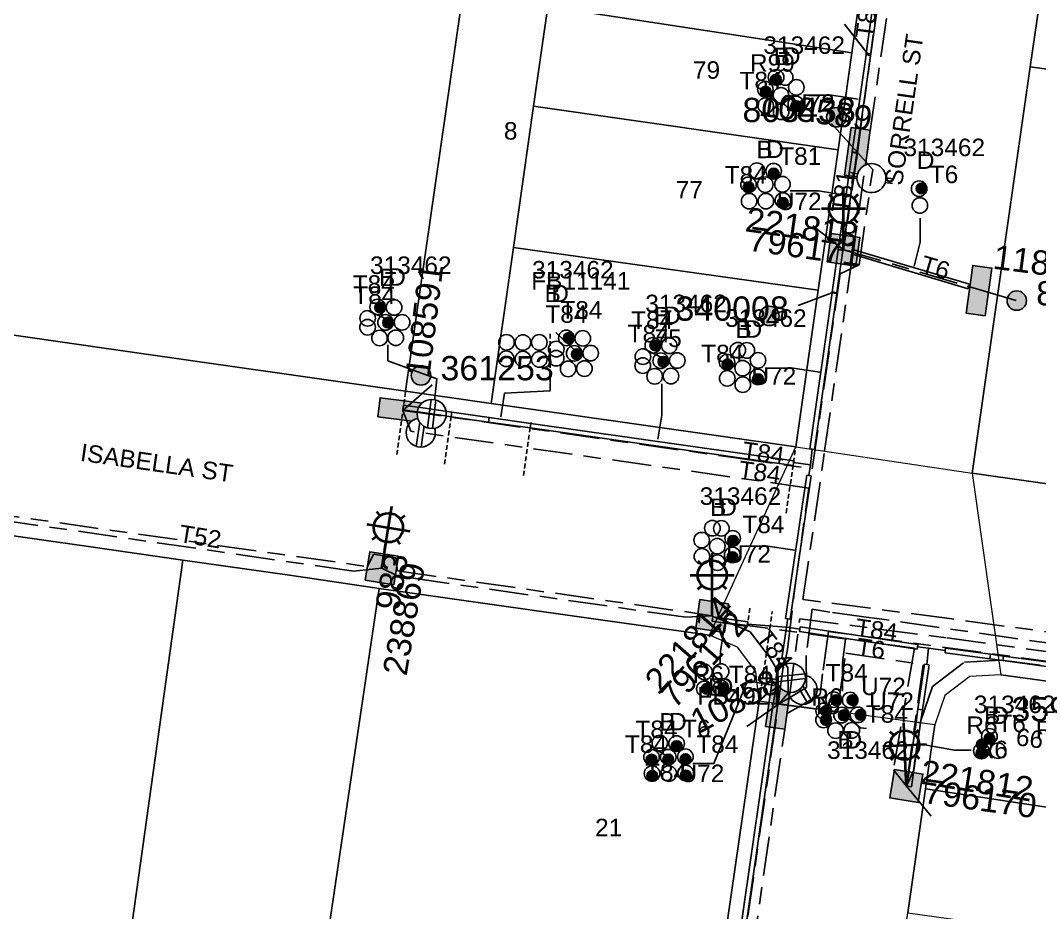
# Model space of a CAD drawing. Header units: metres. Extents: x 315298 to 316343, y 6257802 to 6258556.
# Drawn here: x 315530.3 to 315635.1, y 6257890.5 to 6257982.2 of the extents above; entities that cross this region are included whole.
import ezdxf
from ezdxf.enums import TextEntityAlignment as Align

# ---------------------------------------------------------------- set-up
doc = ezdxf.new("R2010")
doc.units = ezdxf.units.M
doc.linetypes.add('Cable Exist UG', pattern=[8.2, 4, -1.2, 1.8, -1.2])
doc.linetypes.add('DASHED', pattern=[0.75, 0.5, -0.25])
doc.layers.get('0').update_dxf_attribs({"color": 6})
for name, color, linetype, lineweight in [('Cadastre Buildings_SP_EXT', 9, 'Continuous', 5), ('Cadastre Land Parcels_SP_EXT', 9, 'Continuous', 5), ('Cadastre Roads_SP_EXT', 9, 'Continuous', 5)]:
    doc.layers.add(name, color=color, linetype=linetype, lineweight=lineweight)
for name, color, linetype in [('Duct_SP_EXT', 7, 'Continuous'), ('Equip_LV_EXT', 7, 'Continuous'), ('Equip_SP_SL_EXT', 7, 'Continuous'), ('Mains_HV_EXT', 7, 'Continuous'), ('Mains_LV_EXT', 7, 'Continuous'), ('Mains_SL_EXT', 7, 'Continuous'), ('SupportsOH_SP_TR_HV_LV_SL_EXT', 7, 'Continuous'), ('SupportsUG_SP_LV_EXT', 7, 'Continuous'), ('SupportsUG_SP_LV_SL_EXT', 7, 'Continuous'), ('Trench_SP_EXT', 7, 'Continuous')]:
    doc.layers.add(name, color=color, linetype=linetype)
doc.layers.add('UNKNOWN_FEATURES', color=1, linetype='DASHED', plot=False)
doc.styles.add('COLUMN_LABEL', font='arial.ttf')
doc.styles.add('iecARIAL', font='arial.ttf', dxfattribs={"height": 2})
doc.styles.add('POLE_LABEL', font='arial.ttf')
doc.styles.get("Standard").update_dxf_attribs({"font": 'arial.ttf'})

# ---------------------------------------------------------------- blocks, each defined once
blk = doc.blocks.new('COLUMN_EXT')
blk.add_hatch(color=256).paths.add_polyline_path([(-1.49, 1.48), (-1.49, -1.49), (1.48, -1.49), (1.48, 1.48)])
blk.add_lwpolyline([(-1.49, -1.49), (1.48, -1.49), (1.48, 1.48), (-1.49, 1.48)], close=True)
for tag, height, style, flags, p in [('ASSET_NUM', 2.5, 'COLUMN_LABEL', 8, (2, 2)), ('STRUCTURE_PLANT_NUMBER', 0.2, 'POLE_LABEL', 9, (1.81, 0.03)), ('STREET_CODE', 0.2, 'COLUMN_LABEL', 9, (1.81, -0.2))]:
    blk.add_attdef(tag, text='', height=height, dxfattribs=dict(style=style, flags=flags)).set_placement(p, align=Align.MIDDLE_LEFT)
at = {"flags": 9}
for tag, p in [('COLUMN_TYPE', (1.81, -0.4)), ('OWNED_BY', (1.81, -0.6)), ('STATE', (1.81, -0.8)), ('USAGE', (1.81, -1)), ('STREETNAME', (1.81, -1.6)), ('SUBURB', (1.81, -1.8)), ('LEGEND', (1.81, -1.2)), ('LOCATION', (1.81, -1.4)), ('NOTES', (1.81, -2))]:
    blk.add_attdef(tag, text='', height=0.2, dxfattribs=at).set_placement(p, align=Align.MIDDLE_LEFT)
at = {"flags": 1}
blk.add_attdef('Z', (1.81, -2.35), '', height=0.2, dxfattribs=at)
blk = doc.blocks.new('PILLAR_EXT')
blk.add_hatch(color=256).paths.add_polyline_path([(-2.475, 0.99), (-2.475, -0.99), (2.475, -0.99), (2.475, 0.99)])
blk.add_lwpolyline([(-2.475, -0.99), (2.475, -0.99), (2.475, 0.99), (-2.475, 0.99)], close=True)
at = {"style": 'iecARIAL', "flags": 8}
blk.add_attdef('ASSET_NUM', (1.5, 3.5), '', height=2.5, dxfattribs=at)
for tag, p, flags in [('OWNED_BY', (0, -0.2), 9), ('STATE', (0, -0.4), 9), ('SUPPORT_TYPE', (0, -0.6), 9), ('USAGE', (0, -0.8), 9), ('LEGEND', (0, -1), 9), ('LOCATION', (0, -1.2), 9), ('STREETNAME', (0, -1.8), 9), ('SUBURB', (0, -2), 1), ('NOTES', (0, -1.4), 9), ('PARENT', (0, -1.6), 9)]:
    blk.add_attdef(tag, p, '', height=0.2, dxfattribs=dict(flags=flags))
blk = doc.blocks.new('DUCT_EXT')
blk.add_circle((0, 0.8), 0.8)
at = {"flags": 1}
blk.add_attdef('Z', (0, 0), '', height=0.2, dxfattribs=at)
at = {"flags": 9}
for tag, p in [('DUCT_CODE', (0, 0)), ('XSECT_TYPE', (0, -0.2)), ('STATE', (0, -0.6)), ('FB_REFERENCE', (0, -0.4)), ('NOTES', (0, -0.8))]:
    blk.add_attdef(tag, text='', height=0.2, dxfattribs=at).set_placement(p, align=Align.MIDDLE_LEFT)
blk = doc.blocks.new('SL_LANTERN_EXT')
at = {"lineweight": 40}
for p, q in [((0, 1.97), (0, 6.47)), ((-1.46, 5.68), (-1.06, 5.28)), ((1.46, 5.68), (1.06, 5.28)), ((-2.25, 4.22), (2.25, 4.22)), ((-1.46, 2.76), (-1.06, 3.16)), ((1.46, 2.76), (1.06, 3.16)), ((0, 0), (0, 2.72))]:
    blk.add_line(p, q, dxfattribs=at)
blk.add_circle((0, 4.22), 1.5, dxfattribs=at)
at = {"style": 'iecARIAL', "flags": 8}
blk.add_attdef('ASSET_NUM', (1.5, 1.5), '', height=2.5, dxfattribs=at)
for tag, p, height, flags in [('CONSTRUCTED_VOLTAGE', (0.98, -0.65), 0.2, 9), ('CONTROL_TYPE', (0.98, -0.85), 0.2, 9), ('LANTERN_PURPOSE', (0.98, -1.05), 0.2, 9), ('LNUMBER', (2.18, -3.25), 2.5, 8), ('OPERATING_VOLTAGE', (0.98, -1.65), 0.2, 9), ('ORIENTATION', (0.98, -1.85), 0.2, 9), ('OWNED_BY', (0.98, -2.05), 0.2, 9), ('STATE', (0.98, -2.25), 0.2, 9), ('LANTERN_TYPE', (0.98, -1.25), 0.2, 9), ('NO_PHASES', (0.98, -1.45), 0.2, 9), ('USAGE', (0.98, -2.45), 0.2, 9), ('CEXIST', (0.98, -2.65), 0.2, 9), ('CNEW', (0.98, -2.85), 0.2, 9), ('CNUMBER', (0.98, -3.05), 0.2, 9), ('CREMOVE', (0.98, -3.25), 0.2, 9), ('CREPLACE', (0.98, -3.45), 0.2, 9), ('LKINGHEIGHT', (0.98, -3.65), 0.2, 9), ('LBRACKET', (0.98, -3.85), 0.2, 9), ('LBRACKETVOCAB', (0.98, -4.05), 0.2, 9), ('LCATEGORY', (0.98, -4.25), 0.2, 9), ('LCHARGE1', (0.98, -4.45), 0.2, 9), ('LCHARGE1PERCENT', (0.98, -4.65), 0.2, 9), ('LCHARGE2', (0.98, -4.85), 0.2, 9), ('LCHARGE2PERCENT', (0.98, -5.05), 0.2, 9), ('LCHARGE3', (0.98, -5.25), 0.2, 9), ('LCHARGE3PERCENT', (0.98, -5.45), 0.2, 9), ('LEXIST', (0.98, -5.65), 0.2, 9), ('LLAMP', (0.98, -5.85), 0.2, 9), ('LLAMPVOCAB', (0.98, -6.05), 0.2, 9), ('LMAST', (0.98, -6.25), 0.2, 9), ('LMASTVOCAB', (0.98, -6.45), 0.2, 9), ('LNEW', (0.98, -6.65), 0.2, 9), ('LANTNUMBER', (0.98, -6.85), 0.2, 9), ('LOUTREACH', (0.98, -7.25), 0.2, 9), ('LOUTREACHVOCAB', (0.98, -7.45), 0.2, 9), ('LRATECODE', (0.98, -7.65), 0.2, 9), ('LREMOVE', (0.98, -7.85), 0.2, 9), ('LREPLACE', (0.98, -8.05), 0.2, 9), ('LTYPE', (0.98, -8.25), 0.2, 9), ('LTYPEVOCAB', (0.98, -8.45), 0.2, 9), ('STREETNAME', (0.98, -9.25), 0.2, 9), ('SUBURB', (0.98, -9.45), 0.2, 1), ('LEGEND', (0.98, -8.65), 0.2, 9), ('LOCATION', (0.98, -8.85), 0.2, 9), ('NOTES', (0.98, -9.05), 0.2, 9)]:
    blk.add_attdef(tag, p, '', height=height, dxfattribs=dict(flags=flags))
blk = doc.blocks.new('POLE_EXT')
blk.add_hatch(color=256).paths.add_polyline_path([(-1, 0, 1), (1, 0, 1)])
blk.add_lwpolyline([(-1, 0, 1), (1, 0, 1)], format="xyb", close=True)
for tag, height, flags, p in [('pNumber', 2.5, 8, (-17.84, 2.07)), ('OWNED_BY', 0.2, 9, (1.35, -0.4)), ('SPECIAL_USE', 0.2, 9, (1.35, -0.8)), ('STATE', 0.2, 9, (1.35, -1)), ('PARENT', 0.2, 9, (1.35, -0.6)), ('cLV', 0.2, 9, (1.35, -1.4)), ('hDepth', 0.2, 9, (1.35, -1.6)), ('hDia', 0.2, 9, (1.35, -1.8)), ('cHV', 0.2, 9, (1.35, -2)), ('USAGE', 0.2, 9, (1.35, -1.2)), ('LBRACKET', 0.2, 9, (1.35, -2.2)), ('LExisting', 0.2, 9, (1.35, -2.4)), ('LANTNUMBER', 0.2, 9, (1.35, -2.6)), ('LOther', 0.2, 9, (1.35, -2.8)), ('LRemove', 0.2, 9, (1.35, -3)), ('LEGEND', 0.2, 9, (1.35, -3.2)), ('cLinedev', 0.2, 9, (1.35, -3.4)), ('pExisting', 0.2, 9, (1.35, -3.8)), ('LOCATION', 0.2, 9, (1.35, -3.6)), ('PFNUMBER', 0.2, 9, (1.35, -4)), ('NEWPFNUMBER', 0.2, 9, (1.35, -4.2)), ('pFooting', 0.2, 9, (1.35, -4.4)), ('pNew', 0.2, 9, (1.35, -4.6)), ('pRelocate', 0.2, 9, (1.35, -5)), ('pRemove', 0.2, 9, (1.35, -5.2)), ('pReplace', 0.2, 9, (1.35, -5.4)), ('pStay', 0.2, 9, (1.35, -5.6)), ('pType', 0.2, 9, (1.35, -5.8)), ('cspan', 0.2, 9, (1.35, -6)), ('STREETNAME', 0.2, 9, (1.35, -6.2)), ('SUBURB', 0.2, 9, (1.35, -6.4)), ('OPERATED_BY', 0.2, 9, (1.36, -7.01)), ('NOTES', 0.2, 9, (1.35, -6.6)), ('MAINTAINED_BY', 0.2, 9, (1.36, -6.81))]:
    blk.add_attdef(tag, text='', height=height, dxfattribs=dict(flags=flags)).set_placement(p, align=Align.MIDDLE_LEFT)
at = {"style": 'POLE_LABEL'}
for tag, height, flags, p in [('ASSET_NUM', 2.5, 8, (2, 2)), ('STRUCTURE_PLANT_NUMBER', 0.2, 9, (1.35, 0.03)), ('STREET_CODE', 0.2, 9, (1.35, -0.2))]:
    blk.add_attdef(tag, text='', height=height, dxfattribs=dict(at, flags=flags)).set_placement(p, align=Align.MIDDLE_LEFT)
at = {"flags": 1}
blk.add_attdef('Z', (1.35, -7.33), '', height=0.2, dxfattribs=at)
blk = doc.blocks.new('LV_UG_LINKS_OPEN_EXT')
for p, q in [((-0.25, 1.47), (-0.25, 2.22)), ((0.25, 1.47), (0.25, 2.22)), ((-0.25, -1.47), (-0.25, -2.22)), ((0.25, -1.47), (0.25, -2.22))]:
    blk.add_line(p, q)
at = {"flags": 9}
for tag, p in [('ACTUAL_STATUS', (0, 0)), ('CONSTRUCTED_VOLTAGE', (0, -0.2)), ('OPERATING_VOLTAGE', (0, -0.6)), ('ORIENTATION', (0, -0.8)), ('STATE', (0, -1)), ('NO_PHASES', (0, -0.4)), ('SWITCH_TYPE', (0, -1.2)), ('USAGE', (0, -1.4)), ('NOTES', (0, -1.6))]:
    blk.add_attdef(tag, text='', height=0.2, dxfattribs=at).set_placement(p, align=Align.MIDDLE_LEFT)
at = {"flags": 1}
blk.add_attdef('Z', (0, 0), '', height=0.2, dxfattribs=at)
blk.add_wipeout([(-0.25, 1.47), (-0.43, 1.43), (-0.61, 1.36), (-0.77, 1.28), (-0.93, 1.17), (-1.07, 1.05), (-1.19, 0.9), (-1.29, 0.75), (-1.38, 0.58), (-1.44, 0.4), (-1.48, 0.22), (-1.49, 0.03), (-1.49, -0.16), (-1.45, -0.34), (-1.4, -0.52), (-1.32, -0.69), (-1.23, -0.85), (-1.11, -1), (-0.98, -1.13), (-0.83, -1.24), (-0.66, -1.34), (-0.49, -1.41), (-0.31, -1.46), (-0.13, -1.49), (0.06, -1.49), (0.25, -1.47), (0.43, -1.43), (0.61, -1.36), (0.77, -1.28), (0.93, -1.17), (1.07, -1.05), (1.19, -0.9), (1.29, -0.75), (1.38, -0.58), (1.44, -0.4), (1.48, -0.22), (1.49, -0.03), (1.49, 0.16), (1.45, 0.34), (1.4, 0.52), (1.32, 0.69), (1.23, 0.85), (1.11, 1), (0.98, 1.13), (0.83, 1.24), (0.66, 1.34), (0.49, 1.41), (0.31, 1.46), (0.13, 1.49), (-0.06, 1.49)])
blk.add_lwpolyline([(0, -1.49, 1), (0, 1.49, 1)], format="xyb", close=True)
blk = doc.blocks.new('LV_UG_LINKS_CLOSED_EXT')
blk.add_wipeout([(-1.06, 1.06), (-1.18, 0.92), (-1.29, 0.76), (-1.37, 0.59), (-1.43, 0.42), (-1.48, 0.23), (-1.49, 0.05), (-1.49, -0.14), (-1.46, -0.33), (-1.41, -0.51), (-1.33, -0.68), (-1.24, -0.84), (-1.12, -0.99), (-0.99, -1.12), (-0.84, -1.24), (-0.68, -1.33), (-0.51, -1.41), (-0.33, -1.46), (-0.14, -1.49), (0.05, -1.49), (0.23, -1.48), (0.42, -1.43), (0.59, -1.37), (0.76, -1.29), (0.92, -1.18), (1.06, -1.06), (1.18, -0.92), (1.29, -0.76), (1.37, -0.59), (1.43, -0.42), (1.48, -0.23), (1.49, -0.05), (1.49, 0.14), (1.46, 0.33), (1.41, 0.51), (1.33, 0.68), (1.24, 0.84), (1.12, 0.99), (0.99, 1.12), (0.84, 1.24), (0.68, 1.33), (0.51, 1.41), (0.33, 1.46), (0.14, 1.49), (-0.05, 1.49), (-0.23, 1.48), (-0.42, 1.43), (-0.59, 1.37), (-0.76, 1.29), (-0.92, 1.18)])
for p, q in [((-0.25, -1.48), (-0.25, 1.48)), ((0.25, -1.48), (0.25, 1.48))]:
    blk.add_line(p, q)
blk.add_circle((0, 0), 1.5)
at = {"flags": 9}
for tag, p in [('ACTUAL_STATUS', (0, 0)), ('CONSTRUCTED_VOLTAGE', (0, -0.2)), ('OPERATING_VOLTAGE', (0, -0.6)), ('ORIENTATION', (0, -0.8)), ('STATE', (0, -1)), ('NO_PHASES', (0, -0.4)), ('SWITCH_TYPE', (0, -1.2)), ('USAGE', (0, -1.4)), ('NOTES', (0, -1.6))]:
    blk.add_attdef(tag, text='', height=0.2, dxfattribs=at).set_placement(p, align=Align.MIDDLE_LEFT)
at = {"flags": 1}
blk.add_attdef('Z', (0, 0), '', height=0.2, dxfattribs=at)
blk = doc.blocks.new('CABLE_LARGE_EXT')
h = blk.add_hatch(color=256)
edge = h.paths.add_edge_path()
edge.add_arc((0, 0.55), 0.55, 0, 360)
blk.add_circle((0, 0.55), 0.55)
at = {"flags": 1}
blk.add_attdef('Z', (0, 0), '', height=0.2, dxfattribs=at)
at = {"flags": 9}
for tag, p in [('COND_CODE', (0, 0)), ('STATE', (0, -0.4)), ('XSECT_SIZE', (0, -0.6)), ('FB_REFERENCE', (0, -0.2)), ('NOTES', (0, -0.8))]:
    blk.add_attdef(tag, text='', height=0.2, dxfattribs=at).set_placement(p, align=Align.MIDDLE_LEFT)

msp = doc.modelspace()

# ---------------------------------------------------------------- linework, layer by layer
at = {"layer": 'Cadastre Buildings_SP_EXT', "linetype": 'Continuous'}
for points in [[(315577.08, 6257994.06), (315557.3, 6257996.93), (315537.4, 6257999.82), (315521.93, 6258002.06), (315510.52, 6257985.97), (315503.32, 6257975.81), (315493.89, 6257962.48), (315493.87, 6257958.78), (315495.03, 6257956), (315498.36, 6257954.27), (315530.07, 6257949.78), (315540.08, 6257948.36), (315569.88, 6257944.1), (315577.08, 6257994.06)], [(315546.99, 6257926.7), (315537.03, 6257928.14), (315527.09, 6257929.54), (315520.12, 6257879.84), (315529.83, 6257878.42), (315540.01, 6257876.9), (315546.99, 6257926.7)], [(315567.17, 6257923.81), (315557.94, 6257925.16), (315546.99, 6257926.7), (315540.01, 6257876.9), (315549.89, 6257875.47), (315559.8, 6257874), (315567.17, 6257923.81)]]:
    msp.add_lwpolyline(points, close=True, dxfattribs=at)
at = {"layer": 'Cadastre Land Parcels_SP_EXT', "linetype": 'Continuous'}
for points in [[(315682.15, 6257981.06), (315682.65, 6257986.75), (315683.08, 6257991.84), (315637.14, 6257998.64), (315636.18, 6257991.88), (315635.28, 6257985.47), (315634.14, 6257977.47), (315650.48, 6257975.19), (315665.6, 6257973.09), (315681.28, 6257970.99), (315682.15, 6257981.06)], [(315580.98, 6257958.87), (315583.06, 6257973.42), (315584.52, 6257983.68), (315585.82, 6257992.8), (315577.08, 6257994.06), (315569.88, 6257944.1), (315578.68, 6257942.84), (315580.98, 6257958.87)], [(315617.13, 6257988.26), (315585.82, 6257992.8), (315584.52, 6257983.68), (315615.8, 6257978.91), (315617.13, 6257988.26)], [(315615.8, 6257978.91), (315584.52, 6257983.68), (315583.06, 6257973.42), (315614.38, 6257968.92), (315615.8, 6257978.91)], [(315650.48, 6257975.19), (315634.14, 6257977.47), (315628.16, 6257935.65), (315644.82, 6257933.28), (315650.48, 6257975.19)], [(315614.38, 6257968.92), (315583.06, 6257973.42), (315580.98, 6257958.87), (315612.32, 6257954.47), (315614.38, 6257968.92)], [(315612.32, 6257954.47), (315580.98, 6257958.87), (315578.68, 6257942.84), (315610.02, 6257938.37), (315612.32, 6257954.47)], [(315601.14, 6257918.98), (315587.04, 6257921), (315567.17, 6257923.81), (315559.8, 6257874), (315569.59, 6257872.58), (315579.79, 6257871.09), (315599.9, 6257868.15), (315602.57, 6257886.59), (315606.27, 6257912.2), (315605.91, 6257915.27), (315604.04, 6257917.75), (315601.14, 6257918.98)], [(315623.36, 6257903.19), (315636.5, 6257901.2), (315636.33, 6257900.19), (315643.18, 6257899.26), (315645.13, 6257913.01), (315631.12, 6257914.93), (315627.92, 6257914.75), (315625.36, 6257912.8), (315624.31, 6257909.76), (315623.36, 6257903.19)], [(315621.54, 6257890.43), (315661.39, 6257884.87), (315663.09, 6257896.56), (315643.18, 6257899.26), (315636.33, 6257900.19), (315636.5, 6257901.2), (315623.36, 6257903.19), (315621.54, 6257890.43)]]:
    msp.add_lwpolyline(points, close=True, dxfattribs=at)
at = {"layer": 'Cadastre Roads_SP_EXT', "linetype": 'Continuous'}
for points in [[(315635.28, 6257985.47), (315624.7, 6257987.09), (315617.13, 6257988.26), (315615.8, 6257978.91), (315614.38, 6257968.92), (315612.32, 6257954.47), (315610.02, 6257938.37), (315617.59, 6257937.23), (315628.16, 6257935.65), (315634.14, 6257977.47), (315635.28, 6257985.47)], [(315569.88, 6257944.1), (315540.08, 6257948.36), (315530.07, 6257949.78), (315498.36, 6257954.27), (315495.03, 6257956), (315493.87, 6257958.78), (315484.23, 6257946.93), (315476.04, 6257936.86), (315479.29, 6257936.4), (315489.32, 6257934.96), (315508.53, 6257932.22), (315516.43, 6257931.09), (315527.09, 6257929.54), (315537.03, 6257928.14), (315546.99, 6257926.7), (315557.94, 6257925.16), (315567.17, 6257923.81), (315587.04, 6257921), (315601.14, 6257918.98), (315605.41, 6257928.29), (315610.02, 6257938.37), (315578.68, 6257942.84), (315569.88, 6257944.1)], [(315628.16, 6257935.65), (315631.12, 6257914.93), (315645.13, 6257913.01), (315665.08, 6257910.29), (315676.06, 6257908.81), (315676.89, 6257918.73), (315677.71, 6257928.61), (315661.58, 6257930.91), (315644.82, 6257933.28), (315628.16, 6257935.65)], [(315592.64, 6257817.94), (315600.2, 6257816.9), (315610.77, 6257815.46), (315618, 6257865.81), (315619.71, 6257877.73), (315619.78, 6257878.13), (315621.54, 6257890.43), (315623.36, 6257903.19), (315624.31, 6257909.76), (315606.27, 6257912.2), (315602.57, 6257886.59), (315599.9, 6257868.15), (315598.33, 6257857.31), (315596.73, 6257846.2), (315592.64, 6257817.94)]]:
    msp.add_lwpolyline(points, close=True, dxfattribs=at)
at = {"layer": 'Duct_SP_EXT'}
for p, q in [((315618.58, 6257988.06), (315617.27, 6257978.85)), ((315619.05, 6257987.99), (315617.74, 6257978.79)), ((315617.25, 6257978.7), (315615.82, 6257968.71)), ((315617.72, 6257978.63), (315616.3, 6257968.64)), ((315617.27, 6257978.85), (315617.25, 6257978.7)), ((315617.25, 6257978.7), (315617.48, 6257978.67)), ((315617.27, 6257978.85), (315617.5, 6257978.82)), ((315617.27, 6257978.85), (315617.5, 6257978.82)), ((315617.72, 6257978.63), (315617.48, 6257978.67)), ((315617.74, 6257978.79), (315617.5, 6257978.82)), ((315617.74, 6257978.79), (315617.5, 6257978.82)), ((315617.74, 6257978.79), (315617.72, 6257978.63)), ((315615.82, 6257968.71), (315615.81, 6257968.63)), ((315615.81, 6257968.63), (315616.05, 6257968.6)), ((315615.81, 6257968.63), (315616.05, 6257968.6)), ((315615.82, 6257968.71), (315616.06, 6257968.68)), ((315616.29, 6257968.56), (315616.05, 6257968.6)), ((315616.29, 6257968.56), (315616.05, 6257968.6)), ((315616.3, 6257968.64), (315616.06, 6257968.68)), ((315616.3, 6257968.64), (315616.29, 6257968.56)), ((315614.39, 6257958.65), (315613.76, 6257954.27)), ((315614.86, 6257958.58), (315614.24, 6257954.2)), ((315614.39, 6257958.65), (315614.63, 6257958.62)), ((315614.39, 6257958.65), (315614.63, 6257958.62)), ((315614.86, 6257958.58), (315614.63, 6257958.62)), ((315614.86, 6257958.58), (315614.63, 6257958.62)), ((315615.84, 6257958.18), (315615.91, 6257958.41)), ((315627.74, 6257954.63), (315615.84, 6257958.18)), ((315615.98, 6257958.64), (315615.91, 6257958.41)), ((315627.88, 6257955.09), (315615.98, 6257958.64)), ((315627.74, 6257954.63), (315627.81, 6257954.86)), ((315627.88, 6257955.09), (315627.81, 6257954.86)), ((315613.76, 6257954.22), (315611.47, 6257938.16)), ((315614.23, 6257954.15), (315611.94, 6257938.09)), ((315613.76, 6257954.27), (315613.76, 6257954.22)), ((315613.76, 6257954.27), (315614, 6257954.23)), ((315613.76, 6257954.22), (315613.99, 6257954.19)), ((315613.76, 6257954.22), (315613.99, 6257954.19)), ((315614.23, 6257954.15), (315613.99, 6257954.19)), ((315614.23, 6257954.15), (315613.99, 6257954.19)), ((315614.24, 6257954.2), (315614, 6257954.23)), ((315614.24, 6257954.2), (315614.23, 6257954.15)), ((315569.61, 6257942.18), (315569.64, 6257942.42)), ((315569.68, 6257942.65), (315569.64, 6257942.42)), ((315578.41, 6257940.92), (315578.44, 6257941.16)), ((315578.48, 6257941.4), (315578.44, 6257941.16)), ((315582.77, 6257940.78), (315578.48, 6257941.4)), ((315582.7, 6257940.31), (315578.41, 6257940.92)), ((315582.7, 6257940.31), (315582.74, 6257940.55)), ((315582.7, 6257940.31), (315582.74, 6257940.55)), ((315609.75, 6257936.45), (315582.7, 6257940.31)), ((315582.77, 6257940.78), (315582.74, 6257940.55)), ((315582.77, 6257940.78), (315582.74, 6257940.55)), ((315609.82, 6257936.92), (315582.77, 6257940.78)), ((315611.47, 6257938.16), (315611.71, 6257938.13)), ((315611.94, 6257938.09), (315611.71, 6257938.13)), ((315609.75, 6257936.45), (315609.78, 6257936.68)), ((315609.82, 6257936.92), (315609.78, 6257936.68)), ((315611.15, 6257935.47), (315608.97, 6257920.72)), ((315611.62, 6257935.4), (315609.44, 6257920.65)), ((315611.15, 6257935.47), (315611.38, 6257935.43)), ((315611.62, 6257935.4), (315611.38, 6257935.43)), ((315601.41, 6257920.42), (315601.45, 6257920.66)), ((315601.41, 6257920.42), (315605.03, 6257919.9)), ((315601.48, 6257920.89), (315601.45, 6257920.66)), ((315601.48, 6257920.89), (315605.1, 6257920.38)), ((315605.1, 6257920.38), (315605.06, 6257920.14)), ((315608.97, 6257920.72), (315609.2, 6257920.68)), ((315609.44, 6257920.65), (315609.2, 6257920.68)), ((315605.03, 6257919.9), (315605.06, 6257920.14)), ((315610.42, 6257919.38), (315610.45, 6257919.61)), ((315622.5, 6257917.56), (315610.42, 6257919.38)), ((315610.49, 6257919.85), (315610.45, 6257919.61)), ((315622.57, 6257918.04), (315610.49, 6257919.85)), ((315622.5, 6257917.56), (315622.54, 6257917.8)), ((315622.57, 6257918.04), (315622.54, 6257917.8)), ((315625.37, 6257917.19), (315625.4, 6257917.43)), ((315629.98, 6257916.56), (315625.37, 6257917.19)), ((315625.43, 6257917.66), (315625.4, 6257917.43)), ((315630.04, 6257917.04), (315625.43, 6257917.66)), ((315630.04, 6257917.04), (315630.01, 6257916.8)), ((315630.04, 6257917.04), (315630.01, 6257916.8)), ((315631.39, 6257916.85), (315630.04, 6257917.04)), ((315630.04, 6257917.04), (315630.04, 6257917.04)), ((315622.58, 6257911.37), (315623.25, 6257916.02)), ((315623.25, 6257916.02), (315623.49, 6257915.98)), ((315623.73, 6257915.95), (315623.49, 6257915.98)), ((315629.98, 6257916.56), (315630.01, 6257916.8)), ((315629.98, 6257916.56), (315630.01, 6257916.8)), ((315631.32, 6257916.38), (315629.98, 6257916.56)), ((315629.98, 6257916.56), (315629.98, 6257916.56)), ((315631.32, 6257916.38), (315631.35, 6257916.61)), ((315645.33, 6257914.46), (315631.32, 6257916.38)), ((315631.39, 6257916.85), (315631.35, 6257916.61)), ((315645.39, 6257914.94), (315631.39, 6257916.85)), ((315623.06, 6257911.31), (315623.73, 6257915.95)), ((315604.01, 6257886.38), (315607.71, 6257911.99)), ((315607.71, 6257911.99), (315607.95, 6257911.95)), ((315607.73, 6257912), (315607.97, 6257911.97)), ((315622.39, 6257910.04), (315622.58, 6257911.37)), ((315622.58, 6257911.37), (315622.58, 6257911.37)), ((315622.58, 6257911.37), (315622.82, 6257911.34)), ((315622.58, 6257911.37), (315622.82, 6257911.34)), ((315623.06, 6257911.31), (315622.82, 6257911.34)), ((315623.06, 6257911.31), (315622.82, 6257911.34)), ((315622.86, 6257909.97), (315623.06, 6257911.31)), ((315623.06, 6257911.31), (315623.06, 6257911.31)), ((315621.44, 6257903.46), (315622.39, 6257910.04)), ((315621.92, 6257903.4), (315622.86, 6257909.97)), ((315622.39, 6257910.04), (315622.63, 6257910)), ((315622.86, 6257909.97), (315622.63, 6257910)), ((315621.44, 6257903.46), (315621.68, 6257903.43)), ((315621.92, 6257903.4), (315621.68, 6257903.43))]:
    msp.add_line(p, q, dxfattribs=at)
for points in [[(315610.86, 6257974.53), (315613.7, 6257974.53), (315616.44, 6257974.13)], [(315610.86, 6257974.53), (315613.7, 6257974.53), (315616.44, 6257974.13)], [(315609.43, 6257964.7), (315612.36, 6257964.7), (315615.1, 6257964.25)], [(315622.81, 6257961.88), (315622.81, 6257959.43), (315622.19, 6257956.97)], [(315566.11, 6257952.32), (315567.82, 6257951.57)], [(315585.35, 6257950.14), (315587.15, 6257948.41)], [(315568.05, 6257948.86), (315568.05, 6257947.22), (315573.12, 6257945.37), (315572.8, 6257942.43)], [(315594.37, 6257948.49), (315596.06, 6257947.64)], [(315606.92, 6257946.45), (315609.76, 6257946.45), (315612.5, 6257946.05)], [(315584.76, 6257946.14), (315584.76, 6257944.12), (315580.05, 6257943.88), (315579.7, 6257941.45)], [(315596.23, 6257944.84), (315596.23, 6257941.64), (315595.83, 6257939.15)], [(315604.31, 6257928.15), (315607.15, 6257928.15), (315609.89, 6257927.75)], [(315602.26, 6257916.13), (315602.28, 6257917.32), (315602.68, 6257920.02)], [(315614.81, 6257913.24), (315614.81, 6257916.19), (315615.14, 6257918.58)], [(315599.45, 6257905.81), (315601.6, 6257905.81), (315605.05, 6257914.29), (315607.79, 6257913.83)], [(315617.3, 6257909.41), (315616.67, 6257909.47), (315615.31, 6257910.53)], [(315595.06, 6257907.67), (315595.75, 6257907.18), (315596.73, 6257906.59)], [(315628.07, 6257907.17), (315626.36, 6257907.17), (315622.71, 6257907.81)]]:
    msp.add_lwpolyline(points, dxfattribs=at)
at = {"layer": 'Mains_LV_EXT', "linetype": 'Cable Exist UG'}
for points in [[(315616.36, 6257968.63), (315619.24, 6257990.01), (315621.15, 6257989.76), (315621.55, 6257992.52), (315619.68, 6257993.4)], [(315614.93, 6257958.65), (315628.84, 6257954.56)], [(315526.2, 6257931.69), (315565.97, 6257926.05), (315566.58, 6257927.33), (315568.88, 6257926.94), (315569.07, 6257925.61), (315599.23, 6257921.32), (315601.37, 6257920.98)]]:
    msp.add_lwpolyline(points, dxfattribs=at)
at = {"layer": 'Mains_SL_EXT', "linetype": 'Cable Exist UG'}
for points in [[(315567.45, 6257925.88), (315564.54, 6257925.58), (315522.42, 6257931.68), (315520.32, 6257932.64)], [(315621.4, 6257903.47), (315622.12, 6257905.05), (315622.12, 6257905.05), (315622.85, 6257910.12), (315624.09, 6257913.72), (315627.38, 6257916.22), (315631.18, 6257916.44), (315643.91, 6257914.7), (315644.53, 6257931.3)], [(315601.37, 6257920.98), (315598.73, 6257920.84), (315569.14, 6257925.07), (315567.45, 6257925.88)]]:
    msp.add_lwpolyline(points, dxfattribs=at)
at = {"layer": 'Trench_SP_EXT', "linetype": 'Cable Exist UG'}
for points in [[(315617.49, 6257978.69), (315614.87, 6257982.07)], [(315616.36, 6257968.63), (315613.3, 6257972.08)], [(315614.93, 6257958.65), (315611.42, 6257961.39)], [(315615.91, 6257958.44), (315614.93, 6257958.65)], [(315627.64, 6257954.91), (315628.84, 6257954.56)], [(315614.01, 6257954.3), (315607.3, 6257951.84)], [(315628.84, 6257954.56), (315632.75, 6257953.41)], [(315569.6, 6257942.12), (315573.09, 6257945.18)], [(315611.71, 6257938.13), (315611.55, 6257936.53)], [(315611.55, 6257936.53), (315609.78, 6257936.75)], [(315611.38, 6257935.42), (315611.55, 6257936.53)], [(315609.21, 6257920.7), (315609.07, 6257919.81)], [(315605.06, 6257920.14), (315609.07, 6257919.81)], [(315609.07, 6257919.81), (315608.6, 6257916.61)], [(315610.45, 6257919.61), (315609.13, 6257919.82)], [(315622.54, 6257917.8), (315623.69, 6257917.66)], [(315623.68, 6257917.66), (315623.49, 6257915.98)], [(315625.4, 6257917.43), (315623.68, 6257917.67)], [(315608.25, 6257911.91), (315604.55, 6257909.31)], [(315621.4, 6257903.47), (315624.33, 6257899.94)]]:
    msp.add_lwpolyline(points, dxfattribs=at)
at = {"layer": 'UNKNOWN_FEATURES'}
for points in [[(315584.76, 6257950), (315584.76, 6257946.14)], [(315568.99, 6257937.57), (315569.89, 6257944.04)], [(315573.89, 6257936.57), (315574.66, 6257941.98)], [(315582.01, 6257935.41), (315582.79, 6257940.88)], [(315609.04, 6257931.56), (315610.02, 6257938.46)], [(315605.31, 6257921.77), (315605.06, 6257920.14)], [(315606.29, 6257912.25), (315607.61, 6257921.44)]]:
    msp.add_lwpolyline(points, dxfattribs=at)

# ---------------------------------------------------------------- block references
at = {"layer": 'Duct_SP_EXT'}
for name, p, rotation in [('DUCT_EXT', (315607.98, 6257975.58), 358.8169901474492), ('DUCT_EXT', (315608.93, 6257975.57), 359.9208290109676), ('DUCT_EXT', (315606.89, 6257974.35), 0.00693904532606381), ('DUCT_EXT', (315610.08, 6257974.54), 0.006938511717535772), ('CABLE_LARGE_EXT', (315606.89, 6257974.35), 355.7399284167077), ('DUCT_EXT', (315608.49, 6257973.73), 359.5649357143176), ('DUCT_EXT', (315606.92, 6257972.68), 359.5649357143176), ('DUCT_EXT', (315608.51, 6257972.03), 359.5649357143176), ('DUCT_EXT', (315610.03, 6257972.85), 359.5649357143176), ('CABLE_LARGE_EXT', (315610.03, 6257972.86), 355.7399284167077), ('DUCT_EXT', (315606.06, 6257965.98), 2.290609808038385), ('DUCT_EXT', (315607.75, 6257965.93), 0.4606499957495488), ('DUCT_EXT', (315605.17, 6257964.52), 0.4606499957495488), ('DUCT_EXT', (315606.89, 6257964.54), 0.4606499957495488), ('DUCT_EXT', (315608.66, 6257964.58), 0.4606499957495488), ('DUCT_EXT', (315623.51, 6257964.95), 92.4026094615296), ('CABLE_LARGE_EXT', (315623.51, 6257964.95), 90.31597105408612), ('DUCT_EXT', (315605.23, 6257962.84), 0.4606499957495488), ('DUCT_EXT', (315606.95, 6257962.84), 0.4606499957495488), ('DUCT_EXT', (315608.7, 6257962.91), 0.4606499957495488), ('DUCT_EXT', (315623.58, 6257963.23), 92.4026094615296), ('DUCT_EXT', (315567.82, 6257952.75), 89.99999996664947), ('CABLE_LARGE_EXT', (315567.82, 6257952.71), 90.58115417609486), ('DUCT_EXT', (315569.51, 6257952.7), 89.5579969643274), ('DUCT_EXT', (315566.79, 6257951.59), 89.9138902918444), ('DUCT_EXT', (315568.63, 6257951.16), 89.5579969643274), ('CABLE_LARGE_EXT', (315568.64, 6257951.15), 90.58115417609486), ('DUCT_EXT', (315570.33, 6257951.17), 89.5579969643274), ('DUCT_EXT', (315566.78, 6257950.65), 88.81005107854318), ('DUCT_EXT', (315568.01, 6257949.56), 90.0000000000002), ('DUCT_EXT', (315569.68, 6257949.58), 89.5579969643274), ('DUCT_EXT', (315581.07, 6257949.12), 90.07539540539393), ('DUCT_EXT', (315582.76, 6257949.1), 90.07539540539393), ('DUCT_EXT', (315584.44, 6257949.11), 90.07539540539393), ('DUCT_EXT', (315587.22, 6257949.57), 89.99999996664947), ('CABLE_LARGE_EXT', (315587.22, 6257949.57), 90.58115417609486), ('DUCT_EXT', (315588.91, 6257949.52), 89.5579969643274), ('DUCT_EXT', (315596.12, 6257948.81), 89.99999996664947), ('DUCT_EXT', (315597.82, 6257948.76), 89.5579969643274), ('DUCT_EXT', (315586.19, 6257948.42), 89.9138902918444), ('DUCT_EXT', (315588.03, 6257947.98), 89.5579969643274), ('DUCT_EXT', (315589.73, 6257948), 89.5579969643274), ('CABLE_LARGE_EXT', (315596.12, 6257948.81), 90.58115417609486), ('DUCT_EXT', (315604.04, 6257947.51), 358.8169901474492), ('DUCT_EXT', (315604.99, 6257947.49), 359.9208290109676), ('DUCT_EXT', (315581.04, 6257947.43), 90.07539540539393), ('DUCT_EXT', (315582.76, 6257947.4), 90.07539540539393), ('DUCT_EXT', (315584.44, 6257947.36), 90.07539540539393), ('DUCT_EXT', (315586.18, 6257947.47), 88.81005107854318), ('CABLE_LARGE_EXT', (315588.06, 6257947.9), 90.58115417609486), ('DUCT_EXT', (315595.08, 6257946.71), 88.81005107854318), ('DUCT_EXT', (315595.1, 6257947.65), 89.9138902918444), ('DUCT_EXT', (315596.93, 6257947.22), 89.5579969643274), ('CABLE_LARGE_EXT', (315596.96, 6257947.13), 90.58115417609486), ('DUCT_EXT', (315598.63, 6257947.24), 89.5579969643274), ('DUCT_EXT', (315602.95, 6257946.28), 0.00693904532606381), ('DUCT_EXT', (315606.14, 6257946.47), 0.006938511717535772), ('DUCT_EXT', (315587.41, 6257946.38), 90.0000000000002), ('DUCT_EXT', (315589.08, 6257946.41), 89.5579969643274), ('DUCT_EXT', (315596.31, 6257945.62), 90.0000000000002), ('DUCT_EXT', (315597.98, 6257945.64), 89.5579969643274), ('CABLE_LARGE_EXT', (315602.95, 6257946.28), 355.7399284167077), ('DUCT_EXT', (315604.55, 6257945.66), 359.5649357143176), ('DUCT_EXT', (315602.97, 6257944.61), 359.5649357143176), ('DUCT_EXT', (315604.57, 6257943.96), 359.5649357143176), ('DUCT_EXT', (315606.09, 6257944.77), 359.5649357143176), ('CABLE_LARGE_EXT', (315606.09, 6257944.79), 355.7399284167077), ('DUCT_EXT', (315601.43, 6257929.2), 358.8169901474492), ('DUCT_EXT', (315602.37, 6257929.18), 359.9208290109676), ('DUCT_EXT', (315603.53, 6257928.16), 0.006938511717535772), ('DUCT_EXT', (315600.34, 6257927.97), 0.00693904532606381), ('DUCT_EXT', (315601.94, 6257927.35), 359.5649357143176), ('CABLE_LARGE_EXT', (315603.53, 6257928.16), 355.7399284167077), ('DUCT_EXT', (315600.36, 6257926.3), 359.5649357143176), ('DUCT_EXT', (315603.48, 6257926.46), 359.5649357143176), ('CABLE_LARGE_EXT', (315603.47, 6257926.48), 355.7399284167077), ('DUCT_EXT', (315601.96, 6257925.65), 359.5649357143176), ('DUCT_EXT', (315601.43, 6257915.23), 90.78125764220641), ('DUCT_EXT', (315603.14, 6257915.26), 90.78125764220641), ('DUCT_EXT', (315601.42, 6257913.49), 90.78125764220641), ('CABLE_LARGE_EXT', (315601.42, 6257913.49), 90.78125764220641), ('DUCT_EXT', (315603.12, 6257913.56), 90.78125764220641), ('CABLE_LARGE_EXT', (315603.12, 6257913.56), 90.78125764220641), ('DUCT_EXT', (315614.72, 6257912.36), 89.99999996664947), ('CABLE_LARGE_EXT', (315614.72, 6257912.27), 85.73298950739306), ('DUCT_EXT', (315616.41, 6257912.31), 89.5579969643274), ('CABLE_LARGE_EXT', (315616.41, 6257912.28), 85.73298950739306), ('DUCT_EXT', (315613.69, 6257911.2), 89.9138902918444), ('DUCT_EXT', (315613.68, 6257910.26), 88.81005107854318), ('DUCT_EXT', (315615.53, 6257910.77), 89.5579969643274), ('CABLE_LARGE_EXT', (315615.5, 6257910.71), 85.73298950739306), ('DUCT_EXT', (315617.22, 6257910.79), 89.5579969643274), ('CABLE_LARGE_EXT', (315617.24, 6257910.76), 85.73298950739306), ('DUCT_EXT', (315614.91, 6257909.17), 90.0000000000002), ('DUCT_EXT', (315616.58, 6257909.19), 89.5579969643274), ('DUCT_EXT', (315596.07, 6257907.1), 2.290609808038385), ('DUCT_EXT', (315597.77, 6257907.04), 0.4606499957495488), ('DUCT_EXT', (315595.19, 6257905.64), 0.4606499957495488), ('DUCT_EXT', (315596.91, 6257905.65), 0.4606499957495488), ('DUCT_EXT', (315598.68, 6257905.69), 0.4606499957495488), ('DUCT_EXT', (315595.25, 6257903.96), 0.4606499957495488), ('DUCT_EXT', (315596.97, 6257903.96), 0.4606499957495488), ('DUCT_EXT', (315598.71, 6257904.02), 0.4606499957495488)]:
    msp.add_blockref(name, p, dxfattribs=dict(at, rotation=rotation))
for name, p in [('CABLE_LARGE_EXT', (315607.98, 6257975.58)), ('CABLE_LARGE_EXT', (315607.75, 6257965.93)), ('CABLE_LARGE_EXT', (315605.17, 6257964.52)), ('CABLE_LARGE_EXT', (315608.7, 6257962.91)), ('DUCT_EXT', (315629.94, 6257907.79)), ('CABLE_LARGE_EXT', (315629.94, 6257907.79)), ('CABLE_LARGE_EXT', (315597.77, 6257907.04)), ('DUCT_EXT', (315629.11, 6257906.29)), ('CABLE_LARGE_EXT', (315629.16, 6257907.2)), ('DUCT_EXT', (315630.83, 6257906.31)), ('CABLE_LARGE_EXT', (315595.19, 6257905.64)), ('CABLE_LARGE_EXT', (315596.91, 6257905.65)), ('CABLE_LARGE_EXT', (315598.68, 6257905.69)), ('CABLE_LARGE_EXT', (315629.11, 6257906.29)), ('CABLE_LARGE_EXT', (315595.26, 6257903.98)), ('CABLE_LARGE_EXT', (315598.71, 6257904.02))]:
    msp.add_blockref(name, p, dxfattribs=at)
at = {"layer": 'Equip_SP_SL_EXT'}
ref = msp.add_blockref('SL_LANTERN_EXT', (315614.93, 6257958.65), dxfattribs=at)
ref.add_attrib('ASSET_NUM', '221813', dxfattribs={"layer": '0', "height": 2.5, "rotation": 351.8903, "style": 'iecARIAL'}).set_placement((315616.43, 6257960.15), align=Align.MIDDLE_RIGHT)
ref = msp.add_blockref('SL_LANTERN_EXT', (315567.45, 6257925.88), dxfattribs=dict(at, rotation=350.8146043709397))
ref.add_attrib('ASSET_NUM', '983', dxfattribs={"layer": '0', "height": 2.5, "rotation": 80.4918, "style": 'iecARIAL'}).set_placement((315568.95, 6257927.38), align=Align.MIDDLE_RIGHT)
ref = msp.add_blockref('SL_LANTERN_EXT', (315601.42, 6257920.96), dxfattribs=at)
ref.add_attrib('ASSET_NUM', '221814', dxfattribs={"layer": '0', "height": 2.5, "rotation": 48.6129, "style": 'iecARIAL'}).set_placement((315602.92, 6257922.46), align=Align.MIDDLE_RIGHT)
ref = msp.add_blockref('SL_LANTERN_EXT', (315621.4, 6257903.47), dxfattribs=dict(at, rotation=2.428335706941924))
ref.add_attrib('ASSET_NUM', '221812', dxfattribs={"layer": '0', "height": 2.5, "rotation": 350.7929, "style": 'iecARIAL'}).set_placement((315622.9, 6257904.97), align=Align.MIDDLE_LEFT)
at = {"layer": 'SupportsOH_SP_TR_HV_LV_SL_EXT'}
ref = msp.add_blockref('POLE_EXT', (315614.19, 6257972.27), dxfattribs=at)
ref.add_attrib('ASSET_NUM', '803438', dxfattribs={"layer": '0', "height": 2.5, "style": 'POLE_LABEL'}).set_placement((315616.19, 6257973.02), align=Align.MIDDLE_RIGHT)
ref = msp.add_blockref('POLE_EXT', (315632.75, 6257953.41), dxfattribs=at)
ref.add_attrib('ASSET_NUM', '803439', dxfattribs={"layer": '0', "height": 2.5, "style": 'POLE_LABEL'}).set_placement((315634.75, 6257954.16), align=Align.MIDDLE_LEFT)
ref = msp.add_blockref('POLE_EXT', (315607.3, 6257951.84), dxfattribs=at)
ref.add_attrib('ASSET_NUM', '340008', dxfattribs={"layer": '0', "height": 2.5, "style": 'POLE_LABEL'}).set_placement((315609.3, 6257952.59), align=Align.MIDDLE_RIGHT)
ref = msp.add_blockref('POLE_EXT', (315571.48, 6257945.71), dxfattribs=at)
ref.add_attrib('ASSET_NUM', '361253', dxfattribs={"layer": '0', "height": 2.5, "style": 'POLE_LABEL'}).set_placement((315573.48, 6257946.46), align=Align.MIDDLE_LEFT)
ref = msp.add_blockref('POLE_EXT', (315641.85, 6257910.63), dxfattribs=at)
ref.add_attrib('ASSET_NUM', '359846', dxfattribs={"layer": '0', "height": 2.5, "style": 'POLE_LABEL'}).set_placement((315643.85, 6257911.38), align=Align.MIDDLE_RIGHT)
at = {"layer": 'SupportsUG_SP_LV_EXT'}
ref = msp.add_blockref('PILLAR_EXT', (315616.36, 6257968.63), dxfattribs=dict(at, rotation=82.32605851703151))
ref.add_attrib('ASSET_NUM', '108589', dxfattribs={"layer": '0', "height": 2.5, "rotation": 352.3261, "style": 'iecARIAL'}).set_placement((315617.86, 6257972.13), align=Align.MIDDLE_RIGHT)
ref = msp.add_blockref('PILLAR_EXT', (315628.86, 6257954.44), dxfattribs=dict(at, rotation=81.87206477769173))
ref.add_attrib('ASSET_NUM', '118195A', dxfattribs={"layer": '0', "height": 2.5, "rotation": 352.7684, "style": 'iecARIAL'}).set_placement((315630.36, 6257957.94), align=Align.MIDDLE_LEFT)
ref = msp.add_blockref('PILLAR_EXT', (315569.6, 6257942.12), dxfattribs=dict(at, rotation=352.8537702086289))
ref.add_attrib('ASSET_NUM', '108591', dxfattribs={"layer": '0', "height": 2.5, "rotation": 82.8538, "style": 'iecARIAL'}).set_placement((315571.1, 6257945.62), align=Align.MIDDLE_LEFT)
ref = msp.add_blockref('PILLAR_EXT', (315608.25, 6257911.91), dxfattribs=dict(at, rotation=81.86567294121375))
ref.add_attrib('ASSET_NUM', '108588', dxfattribs={"layer": '0', "height": 2.5, "rotation": 28.1505, "style": 'iecARIAL'}).set_placement((315609.75, 6257915.41), align=Align.MIDDLE_RIGHT)
at = {"layer": 'SupportsUG_SP_LV_SL_EXT'}
ref = msp.add_blockref('COLUMN_EXT', (315614.93, 6257958.65), dxfattribs=dict(at, rotation=351.8903404921751))
ref.add_attrib('ASSET_NUM', '796171', dxfattribs={"layer": '0', "height": 2.5, "rotation": 351.8903, "style": 'COLUMN_LABEL'}).set_placement((315616.93, 6257959.4), align=Align.TOP_RIGHT)
ref = msp.add_blockref('COLUMN_EXT', (315567.45, 6257925.88), dxfattribs=dict(at, rotation=350.8146043709397))
ref.add_attrib('ASSET_NUM', '238869', dxfattribs={"layer": '0', "height": 2.5, "rotation": 80.4918, "style": 'COLUMN_LABEL'}).set_placement((315569.45, 6257926.63), align=Align.TOP_RIGHT)
ref = msp.add_blockref('COLUMN_EXT', (315601.42, 6257920.96), dxfattribs=dict(at, rotation=171.735851965929))
ref.add_attrib('ASSET_NUM', '796172', dxfattribs={"layer": '0', "height": 2.5, "rotation": 48.6129, "style": 'COLUMN_LABEL'}).set_placement((315603.42, 6257921.71), align=Align.TOP_RIGHT)
ref = msp.add_blockref('COLUMN_EXT', (315621.4, 6257903.47), dxfattribs=dict(at, rotation=260.7928811636112))
ref.add_attrib('ASSET_NUM', '796170', dxfattribs={"layer": '0', "height": 2.5, "rotation": 352.1327, "style": 'COLUMN_LABEL'}).set_placement((315623.4, 6257904.22), align=Align.TOP_LEFT)

# ---------------------------------------------------------------- texts
at = {"layer": 'Cadastre Land Parcels_SP_EXT'}
for s, p in [('79', (315599.44, 6257976.23)), ('8', (315580, 6257969.97)), ('77', (315597.68, 6257963.92)), ('75', (315595.5, 6257948.64)), ('21', (315589.38, 6257898.31))]:
    msp.add_text(s, height=1.8, dxfattribs=at).set_placement(p)
msp.add_text('66', height=1.8, rotation=352.5606, dxfattribs=at).set_placement((315632.58, 6257907.68))
at = {"layer": 'Cadastre Roads_SP_EXT'}
for s, rotation, p in [('SORRELL ST', 81.8832, (315620.95, 6257965.18)), ('ISABELLA ST', 351.8799, (315536.35, 6257936.94))]:
    msp.add_text(s, height=1.8, rotation=rotation, dxfattribs=at).set_placement(p)
at = {"layer": 'Duct_SP_EXT'}
for s, p in [('313462', (315606.69, 6257978.79)), ('B', (315607.75, 6257977.63)), ('D', (315608.7, 6257977.67)), ('R99', (315605.31, 6257976.96)), ('T84', (315604.23, 6257975.14)), ('U72', (315609.41, 6257972.83)), ('B', (315605.98, 6257968.06)), ('D', (315606.97, 6257968.08)), ('313462', (315621.1, 6257968.27)), ('T81', (315608.31, 6257967.37)), ('D', (315622.47, 6257966.96)), ('T84', (315602.71, 6257965.44)), ('T6', (315623.8, 6257965.5)), ('U72', (315608.07, 6257962.72)), ('313462', (315566.23, 6257956.15)), ('313462', (315582.9, 6257955.69)), ('T84', (315564.45, 6257954.22)), ('B', (315567.15, 6257954.9)), ('D', (315568.1, 6257954.94)), ('FB11141', (315582.81, 6257954.55)), ('T84', (315564.51, 6257953.07)), ('B', (315584.18, 6257953.25)), ('D', (315584.87, 6257953.25)), ('313462', (315594.54, 6257952.22)), ('T84', (315584.26, 6257951.12)), ('T84', (315585.81, 6257951.56)), ('B', (315595.45, 6257950.96)), ('D', (315596.4, 6257951)), ('T84', (315593.08, 6257950.5)), ('313462', (315602.75, 6257950.71)), ('T84', (315592.72, 6257949.12)), ('B', (315603.81, 6257949.56)), ('D', (315604.76, 6257949.59)), ('T84', (315600.29, 6257947.07)), ('U72', (315605.46, 6257944.76)), ('313462', (315600.14, 6257932.4)), ('B', (315601.2, 6257931.25)), ('D', (315602.15, 6257931.28)), ('T84', (315604.53, 6257929.49)), ('U72', (315602.85, 6257926.45)), ('R6', (315599.41, 6257914.06)), ('B', (315601, 6257912.77)), ('D', (315601.79, 6257912.8)), ('U72', (315616.73, 6257912.82)), ('FB4921', (315599.9, 6257911.85)), ('U72', (315617.56, 6257911.3)), ('T84', (315617.22, 6257909.99)), ('313462', (315628.34, 6257910.98)), ('B', (315596, 6257909.18)), ('D', (315596.99, 6257909.2)), ('B', (315629.37, 6257909.86)), ('D', (315630.12, 6257909.85)), ('T6', (315630.75, 6257909.02)), ('T84', (315593.53, 6257908.41)), ('T6', (315598.33, 6257908.49)), ('R6', (315627.57, 6257908.83)), ('R6', (315634.71, 6257908.38)), ('T84', (315592.45, 6257906.88)), ('T84', (315599.79, 6257906.88)), ('B', (315614.3, 6257907.32)), ('D', (315615.03, 6257907.33)), ('313462', (315613.24, 6257906.27)), ('R6', (315628.62, 6257906.34)), ('T84', (315594.52, 6257903.98)), ('U72', (315598.06, 6257903.88))]:
    msp.add_text(s, height=1.8, dxfattribs=at).set_placement(p)
at = {"layer": 'Mains_LV_EXT'}
for s, rotation, p in [('T84', 82.3655, (315617.92, 6257980.28)), ('T6', 343.6147, (315622.72, 6257956.36)), ('T84', 351.8737, (315604.42, 6257937.15)), ('T84', 351.8732, (315604.05, 6257935.18)), ('T52', 350.6972, (315546.49, 6257928.6)), ('T84', 352.3604, (315616.06, 6257918.94)), ('T6', 351.8053, (315616.18, 6257916.95))]:
    msp.add_text(s, height=1.8, rotation=rotation, dxfattribs=at).set_placement(p)

# ---------------------------------------------------------------- next in the draw order: block references
at = {"layer": 'Equip_LV_EXT'}
for name, p, rotation in [('LV_UG_LINKS_OPEN_EXT', (315617.8, 6257966.01), 261.8489289452311), ('LV_UG_LINKS_CLOSED_EXT', (315571.45, 6257939.84), 351.8653404248065), ('LV_UG_LINKS_CLOSED_EXT', (315610.72, 6257913.38), 210.6520859729911)]:
    msp.add_blockref(name, p, dxfattribs=dict(at, rotation=rotation))

# ---------------------------------------------------------------- next in the draw order: linework, layer by layer
at = {"layer": 'Duct_SP_EXT'}
for p, q in [((315615.81, 6257968.63), (315614.39, 6257958.65)), ((315616.29, 6257968.56), (315614.86, 6257958.58)), ((315604.49, 6257886.31), (315608.19, 6257911.92)), ((315608.19, 6257911.92), (315607.95, 6257911.95)), ((315608.2, 6257911.94), (315607.97, 6257911.97))]:
    msp.add_line(p, q, dxfattribs=at)
at = {"layer": 'Mains_LV_EXT', "linetype": 'Cable Exist UG'}
msp.add_lwpolyline([(315616.36, 6257968.63), (315614.93, 6257958.65)], dxfattribs=at)

# ---------------------------------------------------------------- next in the draw order: block references
at = {"layer": 'Duct_SP_EXT'}
for p, rotation in [((315613.68, 6257910.26), 89.07781751309759), ((315613.7, 6257911.18), 88.40416036139369)]:
    msp.add_blockref('CABLE_LARGE_EXT', p, dxfattribs=dict(at, rotation=rotation))
at = {"layer": 'Equip_LV_EXT'}
for p, rotation in [((315572.58, 6257941.75), 352.8537702086289), ((315609.51, 6257914.61), 96.41568102990708)]:
    msp.add_blockref('LV_UG_LINKS_CLOSED_EXT', p, dxfattribs=dict(at, rotation=rotation))

# ---------------------------------------------------------------- next in the draw order: texts
at = {"layer": 'Duct_SP_EXT'}
for s, p in [('T84', (315613.09, 6257914.23)), ('R6', (315611.62, 6257911.73)), ('T6', (315611.65, 6257910.87))]:
    msp.add_text(s, height=1.8, dxfattribs=at).set_placement(p)
at = {"layer": 'Mains_LV_EXT'}
msp.add_text('T81', height=1.8, rotation=81.8903, dxfattribs=at).set_placement((315615.46, 6257962.34))

# ---------------------------------------------------------------- next in the draw order: linework, layer by layer
at = {"layer": 'Duct_SP_EXT'}
for p, q in [((315574.66, 6257941.94), (315569.68, 6257942.65)), ((315574.59, 6257941.47), (315569.61, 6257942.18)), ((315574.59, 6257941.47), (315574.62, 6257941.71)), ((315574.59, 6257941.47), (315574.62, 6257941.71)), ((315578.41, 6257940.92), (315574.59, 6257941.47)), ((315574.66, 6257941.94), (315574.62, 6257941.71)), ((315574.66, 6257941.94), (315574.62, 6257941.71)), ((315578.48, 6257941.4), (315574.66, 6257941.94)), ((315608.35, 6257916.58), (315607.73, 6257912)), ((315608.83, 6257916.52), (315608.2, 6257911.94)), ((315608.35, 6257916.58), (315608.59, 6257916.55)), ((315608.83, 6257916.52), (315608.59, 6257916.55))]:
    msp.add_line(p, q, dxfattribs=at)
at = {"layer": 'Mains_HV_EXT', "linetype": 'Cable Exist UG'}
for points in [[(315686.57, 6257904.19), (315687.46, 6257905.93), (315688.31, 6257912.17), (315688.31, 6257912.17), (315625.84, 6257920.7), (315610.75, 6257922.66), (315612.99, 6257937.94), (315612.99, 6257937.94), (315618.77, 6257978.48), (315618.77, 6257978.48), (315620.53, 6257990.8), (315580.81, 6257996.5), (315581.41, 6258001.64)], [(315690.67, 6257819.54), (315688.9, 6257818.95), (315688.2, 6257814.93), (315686.45, 6257802.29), (315686.45, 6257802.29), (315670.38, 6257804.35), (315595.21, 6257814.72), (315595.21, 6257814.72), (315599.7, 6257845.77), (315604.55, 6257879.35), (315604.55, 6257879.35), (315605.54, 6257886.16), (315609.29, 6257912.16), (315610.43, 6257920.69), (315625.58, 6257918.71), (315625.58, 6257918.71), (315686.43, 6257910.39), (315685.97, 6257905.97), (315686.57, 6257904.19)]]:
    msp.add_lwpolyline(points, dxfattribs=at)
at = {"layer": 'Mains_LV_EXT', "linetype": 'Cable Exist UG'}
for points in [[(315569.6, 6257942.12), (315603.63, 6257937.26), (315603.63, 6257937.26), (315611.72, 6257936.1), (315614.58, 6257956.18), (315616.53, 6257957.09), (315616.53, 6257957.09), (315617.93, 6257966.9), (315616.36, 6257968.63)], [(315608.25, 6257911.91), (315609.23, 6257913.03), (315609.19, 6257915.63), (315608.91, 6257916.15), (315609.18, 6257917.53), (315609.89, 6257923.58), (315611.37, 6257934.13), (315611.37, 6257934.13), (315570.42, 6257939.98), (315570.42, 6257939.98), (315569.6, 6257942.12)], [(315686.57, 6257904.19), (315685.67, 6257905.83), (315683.38, 6257911.78), (315654.52, 6257915.57), (315654.52, 6257915.57), (315649.11, 6257916.31), (315617.77, 6257920.79), (315613.51, 6257921.36), (315611.71, 6257921.68), (315611.1, 6257916.9), (315611.13, 6257913.62), (315608.25, 6257911.91)], [(315608.25, 6257911.91), (315608.19, 6257915.34), (315607.31, 6257916.74), (315605.33, 6257919.35), (315603.46, 6257920.17), (315601.92, 6257920.82)], [(315645.31, 6257915.01), (315614.08, 6257919.28), (315613.4, 6257919.36), (315613.4, 6257919.36), (315612.78, 6257915.03), (315612.53, 6257912.89), (315608.01, 6257910.29), (315608.01, 6257910.29), (315604.55, 6257886.3), (315601.88, 6257867.87)], [(315608.25, 6257911.91), (315614.31, 6257911.1), (315614.51, 6257912.64), (315615.16, 6257917.15), (315623.11, 6257915.95), (315623.11, 6257915.95), (315621.39, 6257903.47)]]:
    msp.add_lwpolyline(points, dxfattribs=at)
at = {"layer": 'Mains_SL_EXT', "linetype": 'Cable Exist UG'}
msp.add_lwpolyline([(315601.42, 6257920.96), (315603.19, 6257920.24), (315622.22, 6257917.65), (315622.22, 6257917.65), (315620.07, 6257905.14), (315621.4, 6257903.47)], dxfattribs=at)

# ---------------------------------------------------------------- next in the draw order: texts
at = {"layer": 'Duct_SP_EXT'}
msp.add_text('T84', height=1.8, dxfattribs=at).set_placement((315603.13, 6257914.06))
at = {"layer": 'Mains_LV_EXT'}
msp.add_text('T84', height=1.8, rotation=307.0876, dxfattribs=at).set_placement((315605.83, 6257918.7))

doc.saveas('drawing.dxf')
